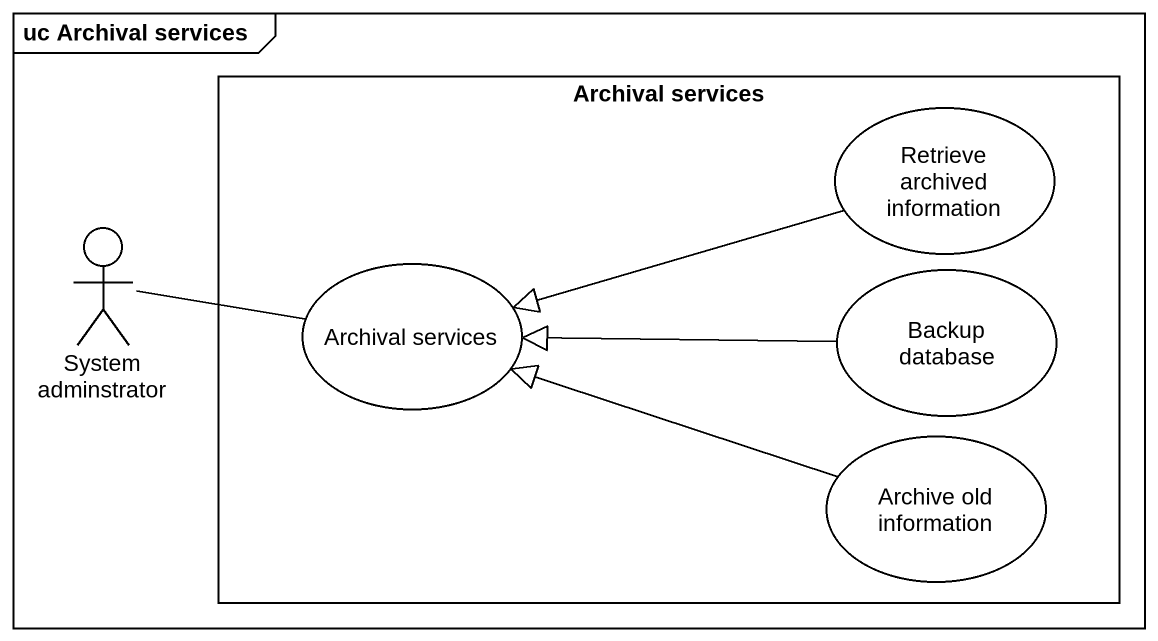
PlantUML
@startuml
mainframe uc Archival services
rectangle "Archival services" as Archival_services {
  usecase "Retrieve archived information" as Retrieve_archived
  usecase "Archival services" as Archival_services_2
  usecase "Backup database" as Backup_database
  usecase "Archive old information" as Archive_old_information
}
actor "System adminstrator" as System_adminstrator
Retrieve_archived -left-|> Archival_services_2
System_adminstrator -right- Archival_services_2
Backup_database -left-|> Archival_services_2
Archive_old_information -left-|> Archival_services_2
@enduml
